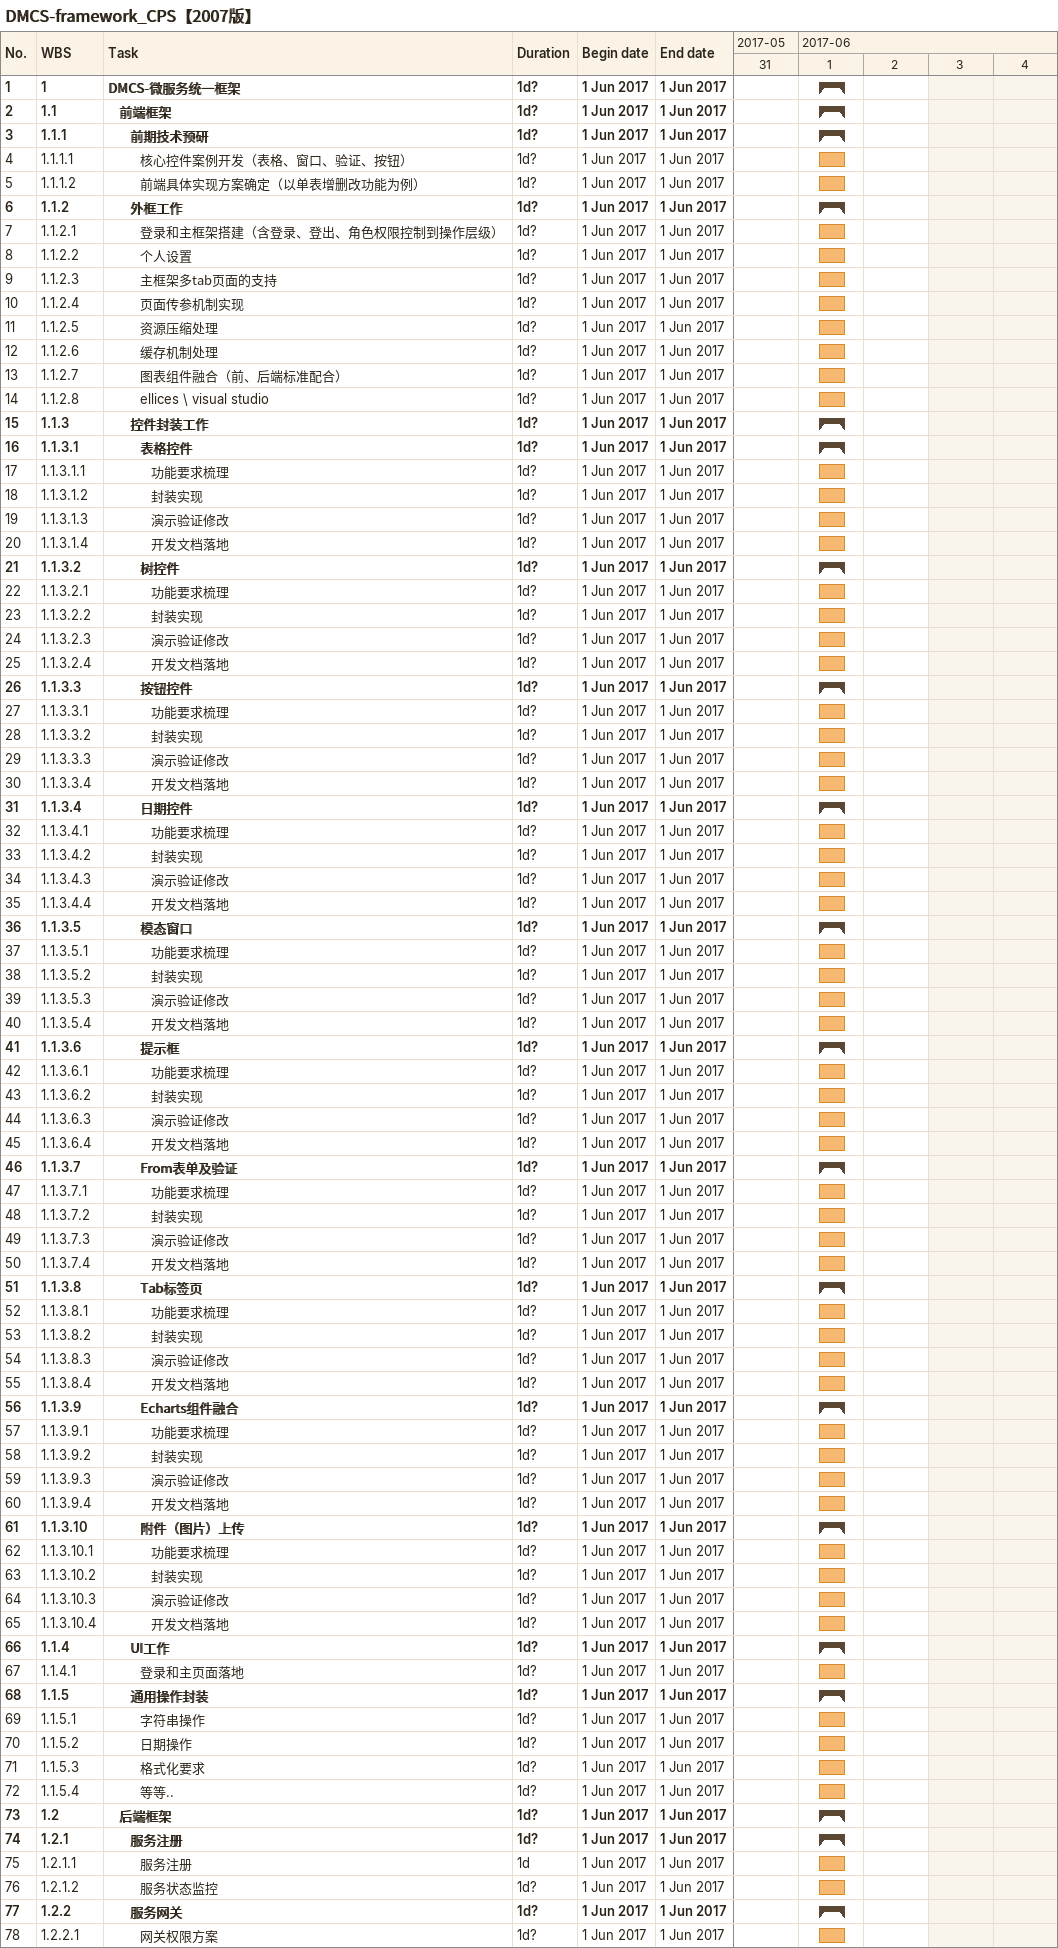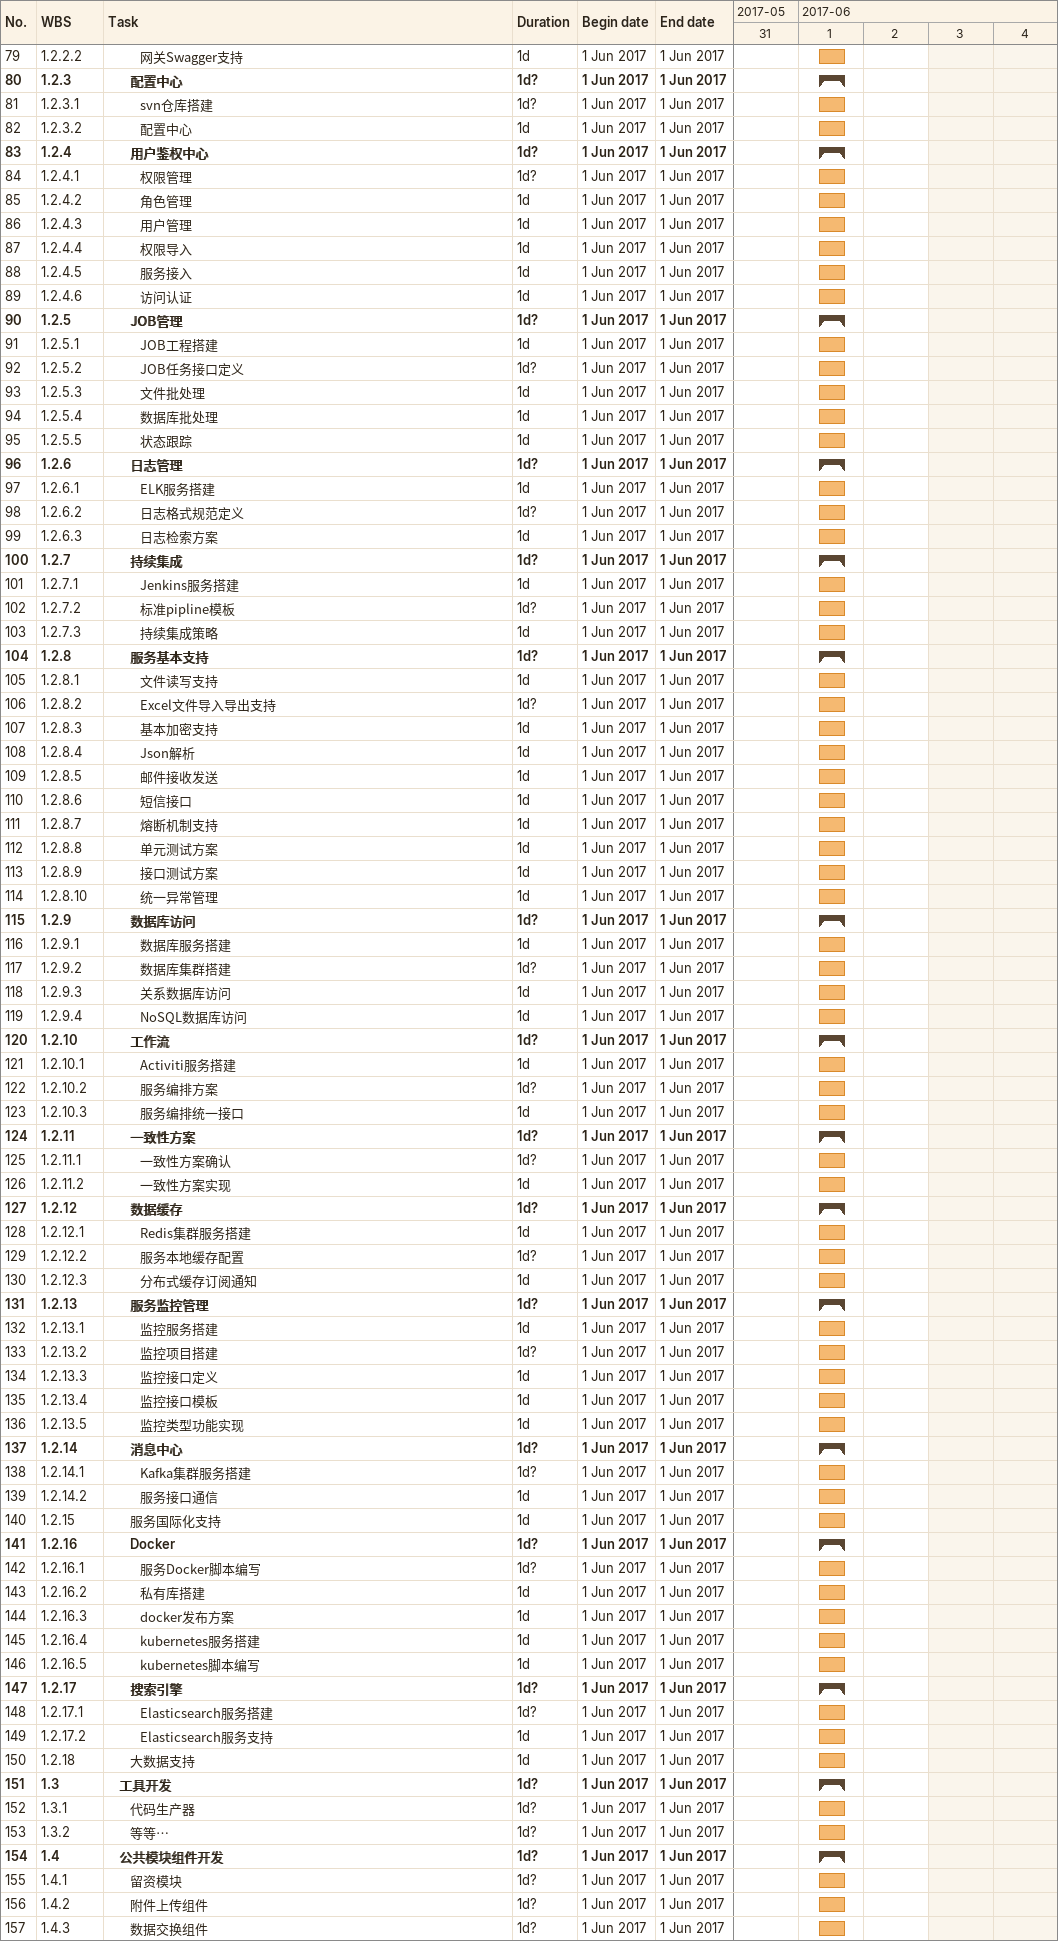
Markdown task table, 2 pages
DMCS-framework_CPS【2007版】

| ID | WBS | Task | Duration | Start | Finish |
|---|---|---|---|---|---|
| 1 | 1 | **DMCS-微服务统一框架** | 1d? | 2017-06-01 | 2017-06-01 |
| 2 | 1.1 | **前端框架** | 1d? | 2017-06-01 | 2017-06-01 |
| 3 | 1.1.1 | **前期技术预研** | 1d? | 2017-06-01 | 2017-06-01 |
| 4 | 1.1.1.1 | 核心控件案例开发（表格、窗口、验证、按钮） | 1d? | 2017-06-01 | 2017-06-01 |
| 5 | 1.1.1.2 | 前端具体实现方案确定（以单表增删改功能为例） | 1d? | 2017-06-01 | 2017-06-01 |
| 6 | 1.1.2 | **外框工作** | 1d? | 2017-06-01 | 2017-06-01 |
| 7 | 1.1.2.1 | 登录和主框架搭建（含登录、登出、角色权限控制到操作层级） | 1d? | 2017-06-01 | 2017-06-01 |
| 8 | 1.1.2.2 | 个人设置 | 1d? | 2017-06-01 | 2017-06-01 |
| 9 | 1.1.2.3 | 主框架多tab页面的支持 | 1d? | 2017-06-01 | 2017-06-01 |
| 10 | 1.1.2.4 | 页面传参机制实现 | 1d? | 2017-06-01 | 2017-06-01 |
| 11 | 1.1.2.5 | 资源压缩处理 | 1d? | 2017-06-01 | 2017-06-01 |
| 12 | 1.1.2.6 | 缓存机制处理 | 1d? | 2017-06-01 | 2017-06-01 |
| 13 | 1.1.2.7 | 图表组件融合（前、后端标准配合） | 1d? | 2017-06-01 | 2017-06-01 |
| 14 | 1.1.2.8 | ellices \ visual studio | 1d? | 2017-06-01 | 2017-06-01 |
| 15 | 1.1.3 | **控件封装工作** | 1d? | 2017-06-01 | 2017-06-01 |
| 16 | 1.1.3.1 | **表格控件** | 1d? | 2017-06-01 | 2017-06-01 |
| 17 | 1.1.3.1.1 | 功能要求梳理 | 1d? | 2017-06-01 | 2017-06-01 |
| 18 | 1.1.3.1.2 | 封装实现 | 1d? | 2017-06-01 | 2017-06-01 |
| 19 | 1.1.3.1.3 | 演示验证修改 | 1d? | 2017-06-01 | 2017-06-01 |
| 20 | 1.1.3.1.4 | 开发文档落地 | 1d? | 2017-06-01 | 2017-06-01 |
| 21 | 1.1.3.2 | **树控件** | 1d? | 2017-06-01 | 2017-06-01 |
| 22 | 1.1.3.2.1 | 功能要求梳理 | 1d? | 2017-06-01 | 2017-06-01 |
| 23 | 1.1.3.2.2 | 封装实现 | 1d? | 2017-06-01 | 2017-06-01 |
| 24 | 1.1.3.2.3 | 演示验证修改 | 1d? | 2017-06-01 | 2017-06-01 |
| 25 | 1.1.3.2.4 | 开发文档落地 | 1d? | 2017-06-01 | 2017-06-01 |
| 26 | 1.1.3.3 | **按钮控件** | 1d? | 2017-06-01 | 2017-06-01 |
| 27 | 1.1.3.3.1 | 功能要求梳理 | 1d? | 2017-06-01 | 2017-06-01 |
| 28 | 1.1.3.3.2 | 封装实现 | 1d? | 2017-06-01 | 2017-06-01 |
| 29 | 1.1.3.3.3 | 演示验证修改 | 1d? | 2017-06-01 | 2017-06-01 |
| 30 | 1.1.3.3.4 | 开发文档落地 | 1d? | 2017-06-01 | 2017-06-01 |
| 31 | 1.1.3.4 | **日期控件** | 1d? | 2017-06-01 | 2017-06-01 |
| 32 | 1.1.3.4.1 | 功能要求梳理 | 1d? | 2017-06-01 | 2017-06-01 |
| 33 | 1.1.3.4.2 | 封装实现 | 1d? | 2017-06-01 | 2017-06-01 |
| 34 | 1.1.3.4.3 | 演示验证修改 | 1d? | 2017-06-01 | 2017-06-01 |
| 35 | 1.1.3.4.4 | 开发文档落地 | 1d? | 2017-06-01 | 2017-06-01 |
| 36 | 1.1.3.5 | **模态窗口** | 1d? | 2017-06-01 | 2017-06-01 |
| 37 | 1.1.3.5.1 | 功能要求梳理 | 1d? | 2017-06-01 | 2017-06-01 |
| 38 | 1.1.3.5.2 | 封装实现 | 1d? | 2017-06-01 | 2017-06-01 |
| 39 | 1.1.3.5.3 | 演示验证修改 | 1d? | 2017-06-01 | 2017-06-01 |
| 40 | 1.1.3.5.4 | 开发文档落地 | 1d? | 2017-06-01 | 2017-06-01 |
| 41 | 1.1.3.6 | **提示框** | 1d? | 2017-06-01 | 2017-06-01 |
| 42 | 1.1.3.6.1 | 功能要求梳理 | 1d? | 2017-06-01 | 2017-06-01 |
| 43 | 1.1.3.6.2 | 封装实现 | 1d? | 2017-06-01 | 2017-06-01 |
| 44 | 1.1.3.6.3 | 演示验证修改 | 1d? | 2017-06-01 | 2017-06-01 |
| 45 | 1.1.3.6.4 | 开发文档落地 | 1d? | 2017-06-01 | 2017-06-01 |
| 46 | 1.1.3.7 | **From表单及验证** | 1d? | 2017-06-01 | 2017-06-01 |
| 47 | 1.1.3.7.1 | 功能要求梳理 | 1d? | 2017-06-01 | 2017-06-01 |
| 48 | 1.1.3.7.2 | 封装实现 | 1d? | 2017-06-01 | 2017-06-01 |
| 49 | 1.1.3.7.3 | 演示验证修改 | 1d? | 2017-06-01 | 2017-06-01 |
| 50 | 1.1.3.7.4 | 开发文档落地 | 1d? | 2017-06-01 | 2017-06-01 |
| 51 | 1.1.3.8 | **Tab标签页** | 1d? | 2017-06-01 | 2017-06-01 |
| 52 | 1.1.3.8.1 | 功能要求梳理 | 1d? | 2017-06-01 | 2017-06-01 |
| 53 | 1.1.3.8.2 | 封装实现 | 1d? | 2017-06-01 | 2017-06-01 |
| 54 | 1.1.3.8.3 | 演示验证修改 | 1d? | 2017-06-01 | 2017-06-01 |
| 55 | 1.1.3.8.4 | 开发文档落地 | 1d? | 2017-06-01 | 2017-06-01 |
| 56 | 1.1.3.9 | **Echarts组件融合** | 1d? | 2017-06-01 | 2017-06-01 |
| 57 | 1.1.3.9.1 | 功能要求梳理 | 1d? | 2017-06-01 | 2017-06-01 |
| 58 | 1.1.3.9.2 | 封装实现 | 1d? | 2017-06-01 | 2017-06-01 |
| 59 | 1.1.3.9.3 | 演示验证修改 | 1d? | 2017-06-01 | 2017-06-01 |
| 60 | 1.1.3.9.4 | 开发文档落地 | 1d? | 2017-06-01 | 2017-06-01 |
| 61 | 1.1.3.10 | **附件（图片）上传** | 1d? | 2017-06-01 | 2017-06-01 |
| 62 | 1.1.3.10.1 | 功能要求梳理 | 1d? | 2017-06-01 | 2017-06-01 |
| 63 | 1.1.3.10.2 | 封装实现 | 1d? | 2017-06-01 | 2017-06-01 |
| 64 | 1.1.3.10.3 | 演示验证修改 | 1d? | 2017-06-01 | 2017-06-01 |
| 65 | 1.1.3.10.4 | 开发文档落地 | 1d? | 2017-06-01 | 2017-06-01 |
| 66 | 1.1.4 | **UI工作** | 1d? | 2017-06-01 | 2017-06-01 |
| 67 | 1.1.4.1 | 登录和主页面落地 | 1d? | 2017-06-01 | 2017-06-01 |
| 68 | 1.1.5 | **通用操作封装** | 1d? | 2017-06-01 | 2017-06-01 |
| 69 | 1.1.5.1 | 字符串操作 | 1d? | 2017-06-01 | 2017-06-01 |
| 70 | 1.1.5.2 | 日期操作 | 1d? | 2017-06-01 | 2017-06-01 |
| 71 | 1.1.5.3 | 格式化要求 | 1d? | 2017-06-01 | 2017-06-01 |
| 72 | 1.1.5.4 | 等等.. | 1d? | 2017-06-01 | 2017-06-01 |
| 73 | 1.2 | **后端框架** | 1d? | 2017-06-01 | 2017-06-01 |
| 74 | 1.2.1 | **服务注册** | 1d? | 2017-06-01 | 2017-06-01 |
| 75 | 1.2.1.1 | 服务注册 | 1d | 2017-06-01 | 2017-06-01 |
| 76 | 1.2.1.2 | 服务状态监控 | 1d? | 2017-06-01 | 2017-06-01 |
| 77 | 1.2.2 | **服务网关** | 1d? | 2017-06-01 | 2017-06-01 |
| 78 | 1.2.2.1 | 网关权限方案 | 1d? | 2017-06-01 | 2017-06-01 |
| 79 | 1.2.2.2 | 网关Swagger支持 | 1d | 2017-06-01 | 2017-06-01 |
| 80 | 1.2.3 | **配置中心** | 1d? | 2017-06-01 | 2017-06-01 |
| 81 | 1.2.3.1 | svn仓库搭建 | 1d? | 2017-06-01 | 2017-06-01 |
| 82 | 1.2.3.2 | 配置中心 | 1d | 2017-06-01 | 2017-06-01 |
| 83 | 1.2.4 | **用户鉴权中心** | 1d? | 2017-06-01 | 2017-06-01 |
| 84 | 1.2.4.1 | 权限管理 | 1d? | 2017-06-01 | 2017-06-01 |
| 85 | 1.2.4.2 | 角色管理 | 1d | 2017-06-01 | 2017-06-01 |
| 86 | 1.2.4.3 | 用户管理 | 1d | 2017-06-01 | 2017-06-01 |
| 87 | 1.2.4.4 | 权限导入 | 1d | 2017-06-01 | 2017-06-01 |
| 88 | 1.2.4.5 | 服务接入 | 1d | 2017-06-01 | 2017-06-01 |
| 89 | 1.2.4.6 | 访问认证 | 1d | 2017-06-01 | 2017-06-01 |
| 90 | 1.2.5 | **JOB管理** | 1d? | 2017-06-01 | 2017-06-01 |
| 91 | 1.2.5.1 | JOB工程搭建 | 1d | 2017-06-01 | 2017-06-01 |
| 92 | 1.2.5.2 | JOB任务接口定义 | 1d? | 2017-06-01 | 2017-06-01 |
| 93 | 1.2.5.3 | 文件批处理 | 1d | 2017-06-01 | 2017-06-01 |
| 94 | 1.2.5.4 | 数据库批处理 | 1d | 2017-06-01 | 2017-06-01 |
| 95 | 1.2.5.5 | 状态跟踪 | 1d | 2017-06-01 | 2017-06-01 |
| 96 | 1.2.6 | **日志管理** | 1d? | 2017-06-01 | 2017-06-01 |
| 97 | 1.2.6.1 | ELK服务搭建 | 1d | 2017-06-01 | 2017-06-01 |
| 98 | 1.2.6.2 | 日志格式规范定义 | 1d? | 2017-06-01 | 2017-06-01 |
| 99 | 1.2.6.3 | 日志检索方案 | 1d | 2017-06-01 | 2017-06-01 |
| 100 | 1.2.7 | **持续集成** | 1d? | 2017-06-01 | 2017-06-01 |
| 101 | 1.2.7.1 | Jenkins服务搭建 | 1d | 2017-06-01 | 2017-06-01 |
| 102 | 1.2.7.2 | 标准pipline模板 | 1d? | 2017-06-01 | 2017-06-01 |
| 103 | 1.2.7.3 | 持续集成策略 | 1d | 2017-06-01 | 2017-06-01 |
| 104 | 1.2.8 | **服务基本支持** | 1d? | 2017-06-01 | 2017-06-01 |
| 105 | 1.2.8.1 | 文件读写支持 | 1d | 2017-06-01 | 2017-06-01 |
| 106 | 1.2.8.2 | Excel文件导入导出支持 | 1d? | 2017-06-01 | 2017-06-01 |
| 107 | 1.2.8.3 | 基本加密支持 | 1d | 2017-06-01 | 2017-06-01 |
| 108 | 1.2.8.4 | Json解析 | 1d | 2017-06-01 | 2017-06-01 |
| 109 | 1.2.8.5 | 邮件接收发送 | 1d | 2017-06-01 | 2017-06-01 |
| 110 | 1.2.8.6 | 短信接口 | 1d | 2017-06-01 | 2017-06-01 |
| 111 | 1.2.8.7 | 熔断机制支持 | 1d | 2017-06-01 | 2017-06-01 |
| 112 | 1.2.8.8 | 单元测试方案 | 1d | 2017-06-01 | 2017-06-01 |
| 113 | 1.2.8.9 | 接口测试方案 | 1d | 2017-06-01 | 2017-06-01 |
| 114 | 1.2.8.10 | 统一异常管理 | 1d | 2017-06-01 | 2017-06-01 |
| 115 | 1.2.9 | **数据库访问** | 1d? | 2017-06-01 | 2017-06-01 |
| 116 | 1.2.9.1 | 数据库服务搭建 | 1d | 2017-06-01 | 2017-06-01 |
| 117 | 1.2.9.2 | 数据库集群搭建 | 1d? | 2017-06-01 | 2017-06-01 |
| 118 | 1.2.9.3 | 关系数据库访问 | 1d | 2017-06-01 | 2017-06-01 |
| 119 | 1.2.9.4 | NoSQL数据库访问 | 1d | 2017-06-01 | 2017-06-01 |
| 120 | 1.2.10 | **工作流** | 1d? | 2017-06-01 | 2017-06-01 |
| 121 | 1.2.10.1 | Activiti服务搭建 | 1d | 2017-06-01 | 2017-06-01 |
| 122 | 1.2.10.2 | 服务编排方案 | 1d? | 2017-06-01 | 2017-06-01 |
| 123 | 1.2.10.3 | 服务编排统一接口 | 1d | 2017-06-01 | 2017-06-01 |
| 124 | 1.2.11 | **一致性方案** | 1d? | 2017-06-01 | 2017-06-01 |
| 125 | 1.2.11.1 | 一致性方案确认 | 1d? | 2017-06-01 | 2017-06-01 |
| 126 | 1.2.11.2 | 一致性方案实现 | 1d | 2017-06-01 | 2017-06-01 |
| 127 | 1.2.12 | **数据缓存** | 1d? | 2017-06-01 | 2017-06-01 |
| 128 | 1.2.12.1 | Redis集群服务搭建 | 1d | 2017-06-01 | 2017-06-01 |
| 129 | 1.2.12.2 | 服务本地缓存配置 | 1d? | 2017-06-01 | 2017-06-01 |
| 130 | 1.2.12.3 | 分布式缓存订阅通知 | 1d | 2017-06-01 | 2017-06-01 |
| 131 | 1.2.13 | **服务监控管理** | 1d? | 2017-06-01 | 2017-06-01 |
| 132 | 1.2.13.1 | 监控服务搭建 | 1d | 2017-06-01 | 2017-06-01 |
| 133 | 1.2.13.2 | 监控项目搭建 | 1d? | 2017-06-01 | 2017-06-01 |
| 134 | 1.2.13.3 | 监控接口定义 | 1d | 2017-06-01 | 2017-06-01 |
| 135 | 1.2.13.4 | 监控接口模板 | 1d | 2017-06-01 | 2017-06-01 |
| 136 | 1.2.13.5 | 监控类型功能实现 | 1d | 2017-06-01 | 2017-06-01 |
| 137 | 1.2.14 | **消息中心** | 1d? | 2017-06-01 | 2017-06-01 |
| 138 | 1.2.14.1 | Kafka集群服务搭建 | 1d? | 2017-06-01 | 2017-06-01 |
| 139 | 1.2.14.2 | 服务接口通信 | 1d | 2017-06-01 | 2017-06-01 |
| 140 | 1.2.15 | 服务国际化支持 | 1d | 2017-06-01 | 2017-06-01 |
| 141 | 1.2.16 | **Docker** | 1d? | 2017-06-01 | 2017-06-01 |
| 142 | 1.2.16.1 | 服务Docker脚本编写 | 1d? | 2017-06-01 | 2017-06-01 |
| 143 | 1.2.16.2 | 私有库搭建 | 1d | 2017-06-01 | 2017-06-01 |
| 144 | 1.2.16.3 | docker发布方案 | 1d | 2017-06-01 | 2017-06-01 |
| 145 | 1.2.16.4 | kubernetes服务搭建 | 1d | 2017-06-01 | 2017-06-01 |
| 146 | 1.2.16.5 | kubernetes脚本编写 | 1d | 2017-06-01 | 2017-06-01 |
| 147 | 1.2.17 | **搜索引擎** | 1d? | 2017-06-01 | 2017-06-01 |
| 148 | 1.2.17.1 | Elasticsearch服务搭建 | 1d? | 2017-06-01 | 2017-06-01 |
| 149 | 1.2.17.2 | Elasticsearch服务支持 | 1d | 2017-06-01 | 2017-06-01 |
| 150 | 1.2.18 | 大数据支持 | 1d | 2017-06-01 | 2017-06-01 |
| 151 | 1.3 | **工具开发** | 1d? | 2017-06-01 | 2017-06-01 |
| 152 | 1.3.1 | 代码生产器 | 1d? | 2017-06-01 | 2017-06-01 |
| 153 | 1.3.2 | 等等… | 1d? | 2017-06-01 | 2017-06-01 |
| 154 | 1.4 | **公共模块组件开发** | 1d? | 2017-06-01 | 2017-06-01 |
| 155 | 1.4.1 | 留资模块 | 1d? | 2017-06-01 | 2017-06-01 |
| 156 | 1.4.2 | 附件上传组件 | 1d? | 2017-06-01 | 2017-06-01 |
| 157 | 1.4.3 | 数据交换组件 | 1d? | 2017-06-01 | 2017-06-01 |
